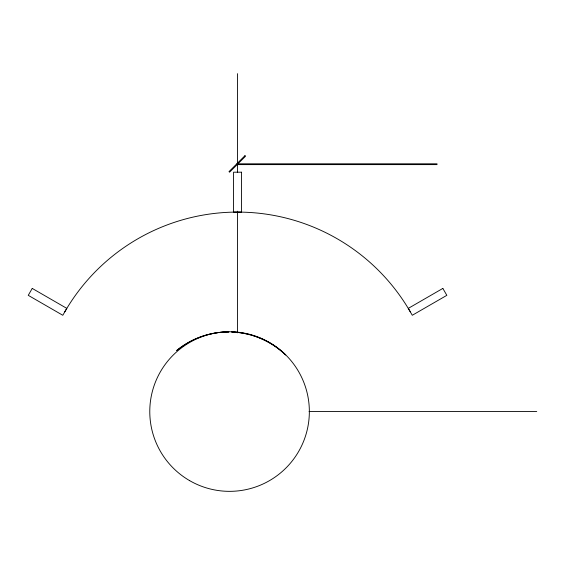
<?xml version="1.0" encoding="UTF-8"?>
<svg xmlns="http://www.w3.org/2000/svg" width="565" height="565" viewBox="0 0 565 565"><rect width="100%" height="100%" fill="white"/><g stroke="black" fill="none" stroke-linecap="round" stroke-linejoin="round"><path stroke-width="0.85" d="M237.54 163.815L437.013 163.815L437.013 164.613L237.54 164.613M309.034 411.56L536.75 411.56M236.975 163.652L237.54 164.21M237.54 73.655L237.54 172.389M237.54 211.176L237.54 332.827M64.791 311.824A199.473 199.473 0 0 1 410.289 311.824M232.031 332.015A82.596 82.342 -90 0 1 285.756 354.961L284.725 354.177A82.2 81.925 -90 0 0 250.768 334.946M228.719 331.952A82.596 82.342 -90 0 0 176.647 350.568A82.2 81.925 -90 0 1 228.903 331.895M231.36 331.938A82.2 81.925 -90 0 1 249.977 334.734M32.24 288.418L28.25 295.333L62.8 315.277L66.79 308.37L32.24 288.418M244.956 155.672L229.002 171.626L229.567 172.191L245.521 156.237L244.956 155.672M442.847 288.418L408.297 308.37L412.288 315.277L446.837 295.333L442.847 288.418M241.53 172.191L233.55 172.191L233.55 212.087L241.53 212.087L241.53 172.191M189.671 480.66A79.792 79.792 0 0 0 309.352 411.56A79.792 79.792 0 0 0 189.671 342.461A79.792 79.792 0 0 0 189.671 480.66"/></g></svg>
